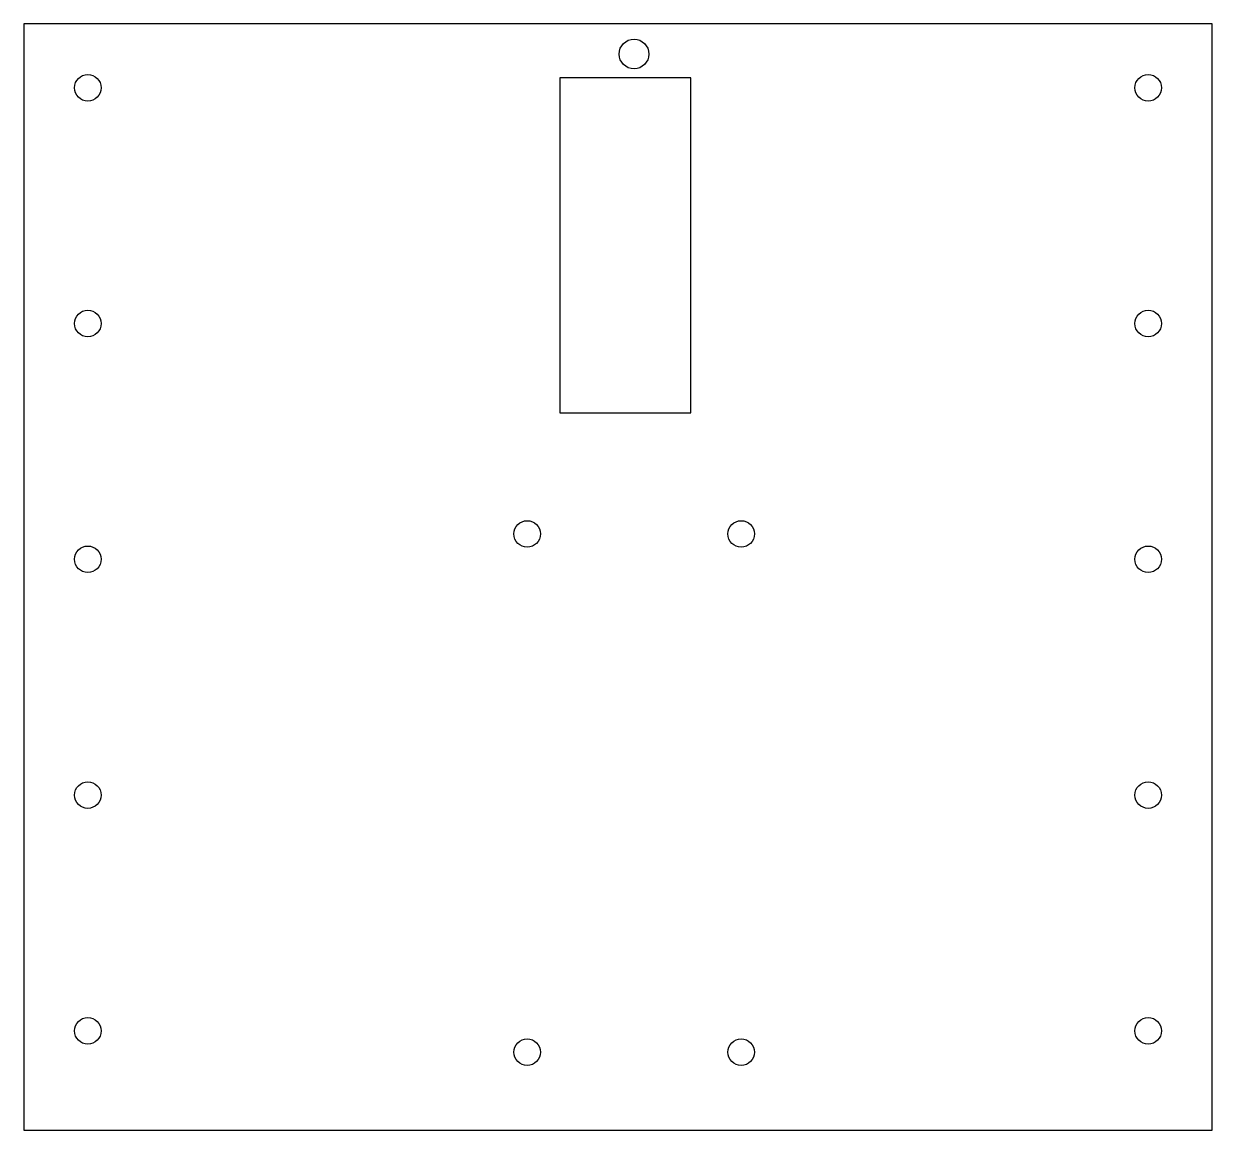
# Model space of a CAD drawing. Header units: inches. Extents: x -3.81 to 3.81, y -3.54 to 3.54.
import ezdxf

# ---------------------------------------------------------------- set-up
doc = ezdxf.new("R2010")
doc.units = ezdxf.units.IN
doc.header["$MEASUREMENT"] = 0

msp = doc.modelspace()

# ---------------------------------------------------------------- linework, layer by layer
at = {"color": 7, "linetype": 'Continuous', "lineweight": 25}
for p, q in [((3.805, 3.5433), (-3.805, 3.5433)), ((-3.805, 3.5433), (-3.805, -3.5433)), ((3.805, -3.5433), (3.805, 3.5433)), ((0.4666, 3.1965), (-0.3732, 3.1965)), ((-0.3732, 3.1965), (-0.3732, 1.0508)), ((0.4666, 1.0508), (0.4666, 3.1965)), ((-0.3732, 1.0508), (0.4666, 1.0508)), ((-3.805, -3.5433), (3.805, -3.5433))]:
    msp.add_line(p, q, dxfattribs=at)
for centre, radius in [((0.1025, 3.3496), 0.0951), ((-3.395, 3.1333), 0.085), ((3.395, 3.1333), 0.085), ((-3.395, 1.6233), 0.085), ((3.395, 1.6233), 0.085), ((-0.5813, 0.2757), 0.085), ((0.7887, 0.2757), 0.085), ((-3.395, 0.1133), 0.085), ((3.395, 0.1133), 0.085), ((-3.395, -1.3967), 0.085), ((3.395, -1.3967), 0.085), ((-3.395, -2.9067), 0.085), ((3.395, -2.9067), 0.085), ((-0.5813, -3.0433), 0.085), ((0.7887, -3.0433), 0.085)]:
    msp.add_circle(centre, radius, dxfattribs=at)

doc.saveas('drawing.dxf')
